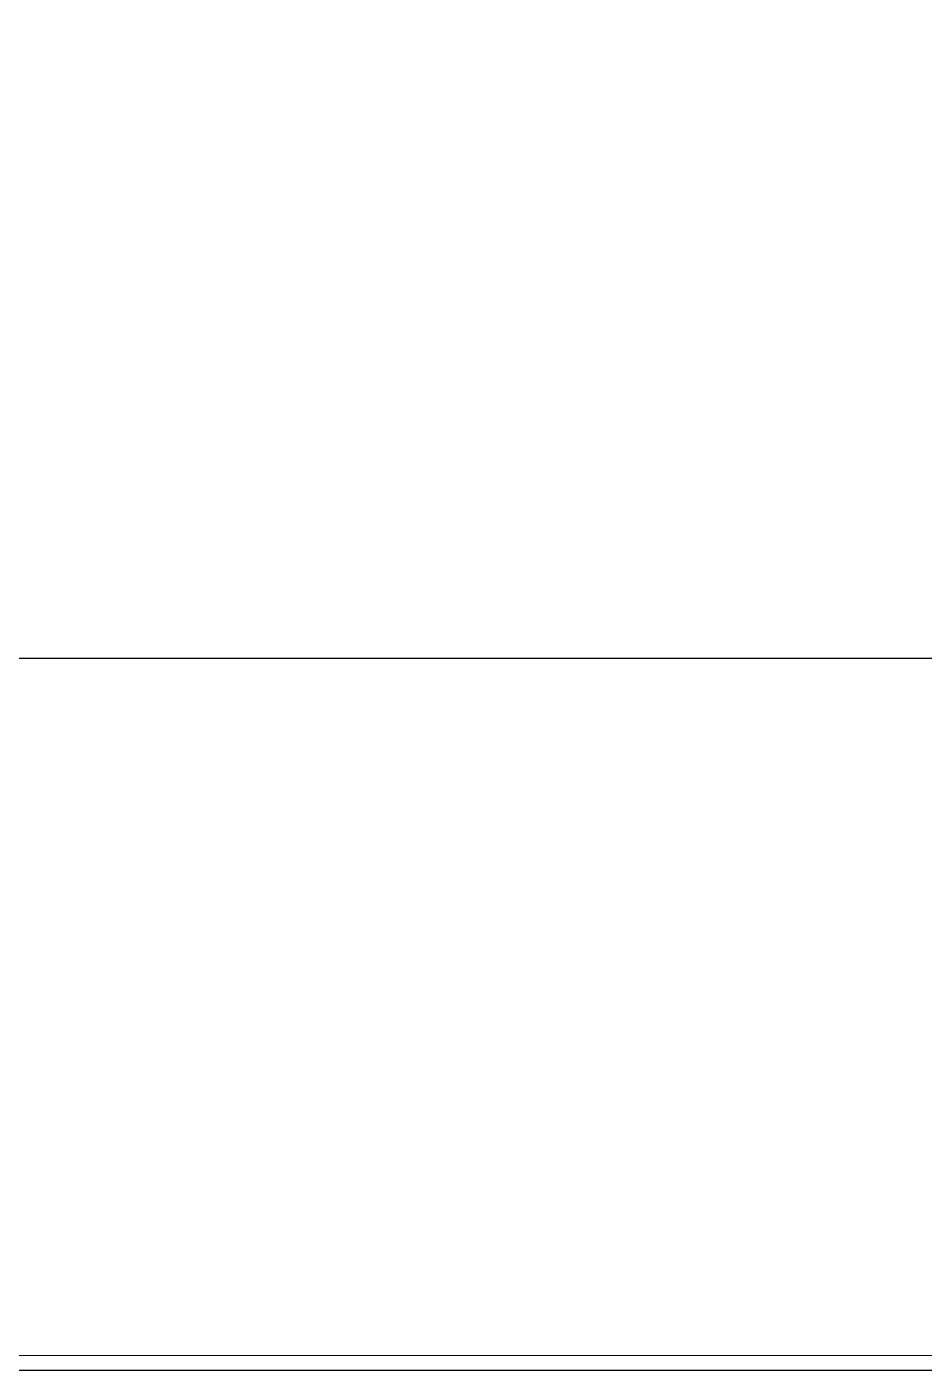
# Model space of a CAD drawing. Header units: millimetres. Extents: x 20905 to 43117, y -15595 to -5301.
# Drawn here: x 24913.3 to 24925.68, y -15145.88 to -15127.35 of the extents above; entities that cross this region are included whole.
import ezdxf

# ---------------------------------------------------------------- set-up
doc = ezdxf.new("R2010")
doc.units = ezdxf.units.MM
doc.header["$LTSCALE"] = 0.2
doc.layers.add('LENS', color=6, linetype='Continuous')
doc.layers.add('保护膜', color=3, linetype='Continuous')

msp = doc.modelspace()

# ---------------------------------------------------------------- linework, layer by layer
at = {"layer": 'LENS', "linetype": 'Continuous'}
msp.add_lwpolyline([(24718.5641, -14999.7031), (24936.1401, -14999.7031), (24936.1401, -15136.0631), (24718.5641, -15136.0631)], close=True, dxfattribs=at)
msp.add_lwpolyline([(24722.697, -15145.8764), (24932.0033, -15145.8764), (24932.4589, -15145.875), (24932.9145, -15145.8713), (24933.3701, -15145.8653), (24933.8256, -15145.8569, 0.0128146), (24936.0986, -15145.755, 0.018299), (24938.132, -15145.5366, 0.0256892), (24940.1357, -15145.144, 0.0358007), (24942.1266, -15144.4935, 0.0492896), (24944.1251, -15143.441, 0.0894933), (24946.6438, -15141.0346, 0.0164075), (24947.0253, -15140.4741, 0.0470075), (24948.018, -15138.5076, 0.0341073), (24948.6322, -15136.5642, 0.0136319), (24948.8478, -15135.5663, 0.0246794), (24949.1793, -15133.0904, 0.0150803), (24949.3119, -15130.5917), (24949.3225, -15130.0793), (24949.3302, -15129.5668), (24949.335, -15129.0543), (24949.3368, -15128.5417), (24949.3368, -15005.2377)], format="xyb", dxfattribs=at)
at = {"layer": '保护膜', "color": 3, "lineweight": 0}
msp.add_lwpolyline([(24722.6973, -15145.6764), (24932.003, -15145.6764), (24932.4578, -15145.675), (24932.9123, -15145.6713), (24933.3669, -15145.6653), (24933.8219, -15145.657, 0.0128146), (24936.0846, -15145.5555, 0.0183004), (24938.1035, -15145.3386, 0.0256911), (24940.0873, -15144.95, 0.0358027), (24942.0511, -15144.3083, 0.0492922), (24944.0149, -15143.2741, 0.0894933), (24946.4822, -15140.9168, 0.0163994), (24946.8561, -15140.3674, 0.0470004), (24947.8318, -15138.4346, 0.0341109), (24948.4379, -15136.5169, 0.0136307), (24948.6512, -15135.5297, 0.0246764), (24948.9801, -15133.0737, 0.015079), (24949.112, -15130.5873), (24949.1226, -15130.0757), (24949.1302, -15129.5643), (24949.135, -15129.053), (24949.1368, -15128.5414), (24949.1368, -15005.238)], format="xyb", dxfattribs=at)

doc.saveas('drawing.dxf')
